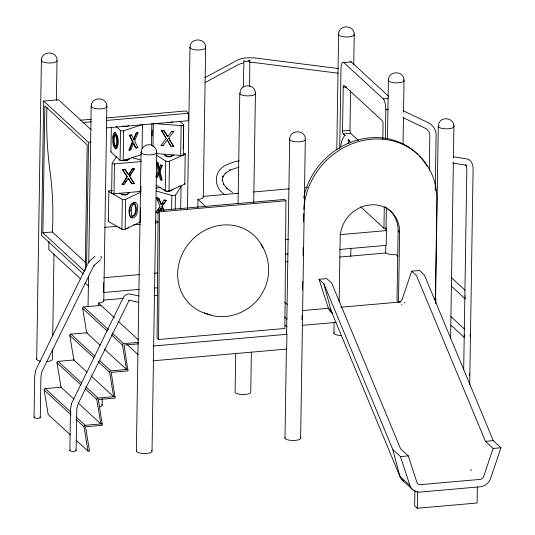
<?xml version="1.0" encoding="UTF-8"?>
<svg xmlns="http://www.w3.org/2000/svg" width="535" height="535" viewBox="0 0 535 535"><rect width="100%" height="100%" fill="white"/><g stroke="black" fill="none" stroke-linecap="round" stroke-linejoin="round"><path stroke-width="0.8" d="M158.139 210.516L157.056 338.234L158.547 339.511L284.861 328.443L285.951 200.725L284.453 199.441L158.139 210.516L159.637 211.793L285.951 200.725M158.547 339.511L159.637 211.793M34.033 417.427L34.701 375.737L35.952 369.698L87.299 264.792M36.701 359.273L41.389 60.662C40.948 50.491 57.399 50.417 57.031 60.595L56.402 100.633M91.084 129.737L58.542 99.751L43.683 101.048L41.576 235.427L83.32 273.907M84.59 271.292L42.874 232.839L44.873 105.93L87.198 144.945L85.232 270.188M40.285 417.387L40.928 376.473L41.763 371.945L93.043 267.266L94.441 265.059L100.513 259.789M48.899 241.345L48.772 249.557L80.698 278.982M52.504 349.194L52.343 359.206A7.838 2.381 0.9 0 1 47.013 361.533M52.711 335.846L53.995 254.105M69.871 450.45L70.513 409.482L71.336 404.159M76.13 450.437L76.793 408.974L77.802 404.473M86.55 266.718L88.502 142.363L43.683 101.048M88.048 306.749L88.516 276.722M88.736 262.545L91.191 106.565C90.749 96.394 107.194 96.32 106.833 106.492L103.777 300.844M98.413 305.532L98.447 303.071A7.838 2.381 0.9 0 0 103.389 300.122L123.324 298.376M103.522 291.689L103.663 282.654M102.138 405.102L102.245 398.428M138.425 343.851L124.026 345.115L127.992 370.862L111.193 372.333L115.159 398.073L98.36 399.551L102.325 425.292L85.526 426.769L89.519 451.018L88.007 451.152L76.365 440.419M140.451 221.831A1.832 0.555 0.9 0 1 140.217 222.012L125.163 229.274A1.899 0.575 0.9 0 1 121.88 229.201L108.391 221.463L108.859 191.604A2.167 0.662 0.9 0 1 110.819 190.654L112.49 190.687M141.193 154.675L123.197 160.607A1.832 0.555 0.9 0 1 120.087 160.373L110.926 151.927L111.32 127.042M112.082 164.071L111.628 193.102A1.832 0.555 0.9 0 0 114.002 193.777L140.892 191.416L140.972 186.441M114.002 193.777L114.477 163.911A1.832 0.555 0.9 0 1 112.096 163.242L116.603 156.548M120.087 160.373L120.556 130.513L115.961 126.28M121.88 229.201L122.348 199.341L108.859 191.604M123.197 160.607L123.665 130.747L142.45 124.555A2.167 0.662 0.9 0 0 142.838 124.367M125.163 229.274L125.631 199.415L140.685 192.152L140.658 193.81M136.385 451.152L141.073 152.542C140.919 147.285 146.744 143.199 151.592 145.186M140.217 222.012L140.438 207.908M142.069 148.61L142.45 124.555M151.512 145.293L151.853 123.725M152.114 135.816L152.207 130.012M152.97 146.704L153.331 123.478A1.832 0.555 0.9 0 1 152.482 123.338M152.027 451.085L156.715 152.475C156.668 149.726 155.13 147.045 152.709 145.714M184.869 183.565A1.899 0.575 0.9 0 1 184.742 184.134L169 191.042A2.167 0.662 0.9 0 1 165.248 190.915L165.716 161.055L156.701 155.331M169 191.042L169.468 161.182L185.21 154.274L184.742 184.134M171.628 209.533L171.849 195.435L156.113 190.975M175.192 209.218L175.413 195.121L181.031 186.782A1.899 0.575 0.9 0 0 178.897 186.066M156.133 153.585L180.656 155.451L181.124 125.591A2.167 0.662 0.9 0 0 183.612 124.769L183.237 148.824M180.683 209.178L181.031 186.782M183.258 154.856L183.726 124.996M106.271 117.954L186.12 110.959L188.608 113.253L188.494 120.716L106.144 127.939M187.464 208.623L189.999 47.635C189.55 37.463 206.002 37.39 205.641 47.568L203.293 196.873M197.83 207.567L197.957 199.354A7.838 2.381 0.9 0 0 202.899 196.405L238.617 193.275M235.708 353.782L235.106 392.148A7.838 2.381 0.9 0 0 243.405 394.502A7.838 2.381 0.9 0 0 250.748 392.081L251.376 352.043M238.062 203.641L239.794 93.538M243.311 87.111L243.94 60.943M249.584 86.396L249.832 60.274M253.717 202.738L255.436 93.471C255.87 84.55 241.713 82.778 240.088 91.605M284.988 438.125L286.385 348.88M286.626 333.867L289.676 139.515C289.234 129.343 305.686 129.269 305.318 139.448L300.63 438.058M286.68 333.064A7.838 2.381 0.9 0 0 286.934 334.301L286.7 349.081L152.956 360.804M302.001 319.636L302.068 315.53M302.542 289.87L302.676 281.577M303.077 255.877L303.205 247.591M303.612 221.885L303.74 213.599M333.907 333.225L334.081 322.378M336.789 149.72L338.601 34.614C338.16 24.443 354.605 24.369 354.244 34.541L353.769 64.568M339.738 148.563L340.996 68.4A8.747 2.682 85 0 1 343.905 62.628L351.334 61.98L388.871 96.574M339.15 302.369L340.173 237.373A31.351 28.268 -47.3 0 1 370.36 204.905A31.351 28.268 -47.3 0 1 399.612 232.163L398.515 302.155A4.099 3.698 -47.3 0 0 402.24 299.165L411.689 271.185L419.52 270.496L424.389 274.983L493.263 440.653L500.967 447.762L490.261 479.313A11.944 10.774 -47.3 0 1 481.018 486.73L419.226 492.146A11.944 10.774 -47.3 0 1 410.191 486.328L400.447 456.569L392.743 449.467L323.869 283.791L319 279.303L326.832 278.621L331.7 283.109L400.575 448.778L408.279 455.88L416.872 482.282A4.099 3.698 -47.3 0 0 420.517 484.63L479.962 479.42A4.099 3.698 -47.3 0 0 483.687 476.424L493.136 448.444L485.432 441.342L416.558 275.665L411.689 271.185M345.088 135.669L343.276 133.997A2.428 0.742 85 0 1 342.54 130.975L343.223 87.238A2.601 0.796 85 0 1 344.092 85.52L382.278 120.716A2.601 0.796 85 0 1 383.067 123.96L382.826 138.946M358.577 140.598L350.706 133.342A2.428 0.742 85 0 1 349.97 130.319L350.592 90.716M350.759 256.412L350.886 248.073M386.43 228.071L383.949 228.291L384.29 206.684M385.361 138.532L385.815 109.441A8.46 2.601 85 0 0 383.254 98.901L343.905 62.628M385.688 253.175L385.802 245.665M386.049 229.816L386.39 208.135M387.48 138.899L388.397 80.511C387.955 70.339 404.406 70.266 404.039 80.444L403.544 112.143M386.19 229.348A7.838 2.381 0.9 0 0 386.444 230.585L386.21 245.364L339.692 249.444M387.868 208.844A31.351 28.268 -47.3 0 1 398.12 230.786L397.017 300.777L398.515 302.155M403.042 143.835L403.464 117.145M414.899 490.488L414.658 505.822L417.287 508.25L477.113 503.007L477.367 486.863M417.287 508.25L417.554 491.304M429.304 170.23L429.852 135.161L429.07 131.784L426.248 128.748L403.303 117.733M435.236 190.968L436.112 134.987C436.165 129.885 432.976 124.989 428.401 122.789L403.049 110.665M435.37 298.925L436.914 200.271A70.219 63.331 -47.3 0 0 372.574 139.12A70.219 63.331 -47.3 0 0 303.847 209.566M435.57 299.152L438.279 126.494M435.811 303.806L435.885 298.878A7.838 2.381 0.9 0 1 435.497 298.262M450.597 338.287L453.359 162.292M453.426 158.119L453.921 126.42C454.362 117.506 440.198 115.734 438.58 124.561M463.691 369.658L464.821 297.834M464.841 296.163L466.841 169.227L466.339 165.756L466.533 166.258L465.938 165.128M469.71 384.652L473.101 169.107C473.268 164.994 471.516 159.624 466.868 158.922L453.152 156.762M222.339 180.549L223.075 175.935L222.961 176.61M340.755 146.236C341.437 142.337 342.086 138.017 345.095 135.154M71.509 403.597L123.177 297.768C124.428 295.113 127.557 293.387 130.46 294.11L138.511 295.895M71.289 404.326L71.556 403.443M348.118 143.534L349.268 140.498L348.907 141.173M156.407 162.867L158.26 170.792L155.879 176.764L157.497 177.252L159.116 173.213M161.463 180.308L159.35 171.26L161.644 165.516L162.346 165.422L160.052 171.167L162.172 180.215L160.319 179.586L158.681 172.631L159.383 172.537M156.795 177.346L158.681 172.631M162.346 165.422L160.727 164.934L158.915 169.408L157.364 162.8L156.22 162.078L158.066 162.707L159.624 169.314M133.957 139.662L131.577 134.907L129.269 135.308L132.392 141.594L128.875 150.121L130.841 149.833L133.63 143.092L136.144 148.088L137.863 147.52L134.619 140.999L138.01 132.787L136.05 133.075L133.369 139.495L133.957 139.662L136.639 133.242L138.01 132.787M129.463 150.288L132.981 141.755L129.858 135.475L129.269 135.308M78.264 403.443L129.229 300.209L128.808 300.148L138.518 302.288M87.713 263.996L89.98 260.652L94.936 256.345M158.099 212.836L156.019 212.569L159.985 206.249L156.441 197.863L158.902 198.244L161.61 204.597L162.901 202.564M157.858 210.288L159.624 207.48M161.844 206.55L166.184 200.304L161.844 206.55L163.376 210.181M157.578 213.01L161.242 207.847L159.671 210.342M131.891 183.813L128.246 178.282L124.294 184.475L122.074 184.421L127.062 176.583L122.542 169.642L125.003 169.428L128.701 174.912L132.499 169.02L134.459 168.846L129.657 176.389L134.352 183.592L131.891 183.813L128.453 178.743M122.321 184.649L127.31 176.811L122.542 169.642M134.352 183.592L129.41 176.162L131.59 172.731M132.466 171.361L133.777 169.301M166.184 200.304L164.111 200.03L161.088 204.765L158.387 198.411L156.441 197.863M124.922 182.87L126.24 180.81M128.701 174.912L132.245 168.792L134.459 168.846M161.523 130.794L164.218 130.754L167.783 136.599L164.064 130.988L161.523 130.794L166.198 138.505M161.042 145.533L163.081 145.687L161.042 145.533L166.352 138.277M171.708 131.322L173.741 131.476L171.708 131.322L167.629 136.826M170.932 146.282L167.321 139.909L170.932 146.282L173.628 146.249L168.772 138.237L173.474 146.476M222.64 177.219L225.616 173.019L225.161 173.46L230.231 169.949L229.729 170.163L238.924 167.214M163.081 145.687L167.321 139.909M168.619 138.471L173.741 131.476M404.654 302.476L404.119 303.124M115.232 134.318C113.694 138.07 113.46 143.761 116.048 147.098L116.356 147.071M114.564 132.901L115.413 132.62C118.89 136.692 119.084 144.223 116.623 148.783L115.674 148.442M204.925 77.675L238.349 59.666C243.94 57.352 250.253 57.599 256.178 58.101L338.481 68.567M204.979 82.617L239.132 64.22L243.224 62.99M471.215 469.957L471.603 469.79M129.858 135.475L131.577 134.907M136.131 147.727L137.863 147.52M158.387 198.411L158.902 198.244M156.019 212.569L156.541 212.395M401.531 304.509L401.939 304.415M470.405 470.185L470.813 470.091M348.171 140.645L348.987 140.458M239.205 160.854L235.199 161.537L227.576 164.365C213.779 169.635 212.435 187.029 224.934 194.666M157.364 162.8L158.066 162.707M158.26 170.792L158.962 170.698M159.35 171.26L160.052 171.167M160.319 179.586L161.028 179.486M343.223 87.238L346.526 86.951M80.484 120.214L91.298 119.272M82.972 122.515L91.291 121.786M106.264 120.469L188.608 113.253M383.254 98.901L388.209 98.467M385.815 109.441L388.296 109.227M88.502 142.363L90.977 142.143M342.54 130.975L349.97 130.319M343.276 133.997L350.706 133.342M114.477 163.911L141.36 161.557M122.789 169.869L125.25 169.655M122.074 184.421L123.391 184.308M131.637 183.579L134.098 183.365M156.073 188.059L160.908 187.631M253.57 191.965L289.295 188.835M304.248 187.524L307.565 187.23M42.874 232.839L52.443 232.003L85.567 262.538M104.619 227.388L117.078 226.292M133.69 224.84L140.337 224.252M155.29 222.941L157.785 222.727M285.095 239.466L288.418 239.178M339.919 234.664L386.444 230.585M285.697 254.178L288.184 253.958M103.743 277.725L139.461 274.595M154.414 273.285L157.738 272.997M285.576 261.789L288.064 261.575M339.571 257.061L386.089 252.981A7.838 2.381 0.9 0 0 396.007 254.627L397.853 256.318M103.509 292.511L139.227 289.382M154.18 288.071L157.504 287.776M154.06 295.681L157.384 295.394M100.152 345.209L86.663 332.777L82.651 308.387A1.21 1.09 -47.3 0 1 83.801 306.936L101.008 305.431M302.141 310.601L328.724 308.274M340.721 307.224L400.996 301.941M434.226 299.025L435.885 298.878M86.703 371.858L73.837 359.995L69.817 335.605A1.21 1.09 -47.3 0 1 70.968 334.154L87.359 332.716M301.914 325.387L335.973 322.398M104.439 349.161L126.507 369.498L122.488 345.108A1.21 1.09 -47.3 0 1 123.638 343.657L138.391 342.367M153.191 346.025L286.934 334.301M73.87 399.077L61.003 387.213L56.991 362.824A1.21 1.09 -47.3 0 1 58.134 361.372L74.525 359.935M90.997 375.811L113.674 396.716L109.662 372.327A1.21 1.09 -47.3 0 1 110.812 370.875L128.012 369.364M70.232 434.768L48.17 414.431L44.158 390.042A1.21 1.09 -47.3 0 1 45.308 388.591L61.692 387.153M78.163 403.029L100.841 423.934L96.828 399.545A1.21 1.09 -47.3 0 1 97.979 398.093L115.179 396.582M88.007 451.152L83.995 426.763A1.21 1.09 -47.3 0 1 85.145 425.312L102.352 423.8M485.432 441.342L493.263 440.653M400.447 456.569L408.279 455.88M493.136 448.444L500.967 447.762M247.979 60.368L249.47 60.341M249.457 62.441L255.837 62.749L338.12 73.215M132.065 218.126C126.655 215.826 128.728 201.548 135.301 202.491M153.331 123.478L181.124 125.591M133.67 203.755L134.171 203.822C136.612 207.045 136.418 215.257 131.837 216.407L131.409 216.1M452.543 162.994L466.219 165.248L465.624 164.9M136.05 133.075L136.639 133.242M132.392 141.594L132.981 141.755M136.144 148.088L135.556 147.921L133.041 142.925M130.252 149.666L130.841 149.833M131.643 157.484L140.611 160.025M164.111 200.03L165.663 200.471M155.645 220.841L158.006 221.51M204.377 312.788C225.496 322.933 252.46 312.166 262.999 291.816C271.252 276.936 270.295 258.385 261.047 244.194M348.847 140.257L348.051 139.983L349.676 140.959L348.532 139.882L350.224 142.263M160.727 164.934L161.644 165.516M156.233 185.19L165.248 190.915M243.886 60.796L244.248 61.023A3.136 0.956 0.9 0 0 247.859 61.451A3.136 0.956 0.9 0 0 249.985 60.522M232.645 192.52L226.853 188.327L227.255 188.701L223.496 184.073L223.784 184.642L222.246 179.867M451.553 277.785L465.076 290.244M398.12 230.786L399.612 232.163M450.972 285.77L465.109 298.804M360.623 206.784L383.949 228.291M450.945 316.6L464.467 329.065M450.978 325.16L464.5 337.625M179.727 121.191L183.612 124.769M319 279.303L328.403 308.18L331.025 310.594L400.173 477.093A11.977 9.737 -31.7 0 0 403.45 480.985M197.957 199.354L205.942 206.711M284.854 302.168L287.315 304.435M284.627 316.947L287.081 319.214M285.122 325.133L286.961 326.832M409.85 485.439L399.899 476.27L392.743 449.467M401.838 479.674L412.906 489.879M84.991 282.941L88.676 286.339M98.447 303.071L114.41 317.783M118.095 321.181L138.398 339.892M127.076 344.446L138.124 354.631M83.801 306.936L108.317 329.533M111.996 332.924L123.638 343.657M82.651 308.387L107.167 330.984M111.461 334.943L122.488 345.108M70.968 334.154L94.876 356.19M99.162 360.142L110.812 370.875M69.817 335.605L93.725 357.641M98.012 361.593L109.662 372.327M58.134 361.372L81.427 382.839M85.72 386.792L97.979 398.093M56.991 362.824L80.892 384.859M85.179 388.811L96.828 399.545M45.308 388.591L71.048 412.318M75.95 416.832L85.145 425.312M44.158 390.042L71.122 414.899M76.023 419.42L83.995 426.763M125.003 169.428L128.447 174.677M161.677 130.56L165.502 136.873M160.721 208.021L161.677 210.248M162.359 206.383L164.205 210.73M156.962 197.689L158.246 200.739M328.403 308.18L328.744 309.07A11.944 10.774 -47.3 0 0 332.369 313.276M331.299 311.423L323.869 283.791M470.131 334.87A3.136 2.829 -47.3 0 1 470.104 336.415M464.647 337.612A3.136 2.829 -47.3 0 1 464.694 334.622M469.523 373.691A3.136 2.829 -47.3 0 1 469.496 375.236M465.263 298.791A3.136 2.829 -47.3 0 1 465.31 295.808M332.309 313.209A11.977 9.737 -31.7 0 1 331.325 311.41M303.679 197.783A70.219 63.331 -47.3 0 1 351.181 142.163A70.219 63.331 -47.3 0 1 417.855 154.441M419.58 156.227A70.219 63.331 -47.3 0 1 420.697 157.457M421.781 158.728A70.219 63.331 -47.3 0 1 427.03 166.231M385.113 207.012A31.351 28.268 -47.3 0 1 386.517 207.881M210.342 314.667A47.02 42.706 -49.4 0 1 188.434 244.027A47.02 42.706 -49.4 0 1 262.926 247.765M39.764 416.912A3.136 0.956 0.9 0 1 37.37 418.357A3.136 0.956 0.9 0 1 34.347 416.946M100.814 256.191A3.136 2.829 49.1 0 1 101.215 258.485M75.622 449.955A3.136 0.956 0.9 0 1 73.175 451.4A3.136 0.956 0.9 0 1 70.205 449.975M106.438 105.876A7.838 2.381 0.9 0 1 99.49 108.913A7.838 2.381 0.9 0 1 91.331 105.943M101.75 404.487A7.838 2.381 0.9 0 1 100.192 406.801M403.651 79.829A7.838 2.381 0.9 0 1 396.702 82.865A7.838 2.381 0.9 0 1 388.537 79.896M151.632 450.463A7.838 2.381 0.9 0 1 144.684 453.506A7.838 2.381 0.9 0 1 136.525 450.537M156.327 151.86A7.838 2.381 0.9 0 1 149.379 154.896A7.838 2.381 0.9 0 1 141.213 151.927M349.93 61.813A8.747 2.682 85 0 1 351.334 61.98M123.665 130.747A1.832 0.555 0.9 0 1 120.556 130.513M110.926 151.927A1.899 0.575 0.9 0 1 110.959 151.532M128.748 125.411A3.136 0.956 0.9 0 1 126.614 126.347A3.136 0.956 0.9 0 1 123.003 125.919M175.413 195.121A2.167 0.662 0.9 0 1 171.849 195.435M171.32 190.246A3.136 0.956 0.9 0 1 167.569 191.189M166.793 191.095A3.136 0.956 0.9 0 1 165.582 190.754M128.086 159.711A3.136 0.956 0.9 0 1 125.952 160.647A3.136 0.956 0.9 0 1 122.341 160.219M183.231 154.742A2.167 0.662 0.9 0 1 180.656 155.451M172.611 121.779A3.136 0.956 0.9 0 1 167.468 122.234M169.468 161.182A2.167 0.662 0.9 0 1 165.716 161.055M183.766 153.358A1.899 0.575 0.9 0 1 185.21 154.274M171.568 155.558A3.136 0.956 0.9 0 1 168.538 156.889A3.136 0.956 0.9 0 1 166.151 155.371M172.979 189.156A4.701 1.431 0.9 0 1 169.776 190.554M164.365 189.912A4.701 1.431 0.9 0 1 163.824 189.564M173.514 154.816A4.701 1.431 0.9 0 1 167.89 156.22A4.701 1.431 0.9 0 1 164.613 154.14M128.902 192.627A4.701 1.431 0.9 0 1 125.344 194.432A4.701 1.431 0.9 0 1 119.753 193.041M129.443 158.286A4.701 1.431 0.9 0 1 124.053 160.065M128.367 226.967A4.701 1.431 0.9 0 1 126.501 228.585M119.987 228.091A4.701 1.431 0.9 0 1 119.298 227.007M139.167 191.283A1.832 0.555 0.9 0 1 140.685 192.152M108.391 221.463A2.167 0.662 0.9 0 1 108.277 220.901M125.631 199.415A1.899 0.575 0.9 0 1 122.348 199.341M127.49 193.871A3.136 0.956 0.9 0 1 124.769 195.007A3.136 0.956 0.9 0 1 121.311 193.984M52.443 232.003A355.909 320.967 -47.3 0 0 49.722 168.873A395.285 356.484 -47.3 0 1 46.946 107.261M255.048 92.856A7.838 2.381 0.9 0 1 247.07 95.872A7.838 2.381 0.9 0 1 240.603 92.341M300.235 437.443A7.838 2.381 0.9 0 1 293.287 440.479A7.838 2.381 0.9 0 1 285.128 437.51M305.318 139.448A7.838 2.381 0.9 0 1 296.952 141.855A7.838 2.381 0.9 0 1 289.816 138.899M453.533 125.805A7.838 2.381 0.9 0 1 445.561 128.828A7.838 2.381 0.9 0 1 439.088 125.297M40.433 361.212A7.838 2.381 0.9 0 1 36.841 358.657M57.031 60.595A7.838 2.381 0.9 0 1 48.672 62.996A7.838 2.381 0.9 0 1 41.536 60.047M205.246 46.953A7.838 2.381 0.9 0 1 198.298 49.989A7.838 2.381 0.9 0 1 190.139 47.02M341.531 335.565A7.838 2.381 0.9 0 1 334.047 332.603M353.849 33.926A7.838 2.381 0.9 0 1 346.901 36.962A7.838 2.381 0.9 0 1 338.742 33.993M113.54 137.956C113.661 140.952 112.938 144.885 115.299 147.158L115.613 147.138C117.145 143.38 117.386 137.696 114.798 134.359L113.975 135.148L113.54 137.956M112.811 137C112.878 140.899 112.263 145.975 115.426 148.837L115.881 148.85C118.342 144.289 118.148 136.759 114.671 132.687L113.467 133.576L112.811 137M131.175 210.074L131.429 214.943L132.506 216.541C137.087 215.391 137.274 207.179 134.84 203.955C131.931 203.922 131.423 207.847 131.175 210.074M129.978 210.362C127.738 221.269 137.676 219.27 137.361 210.128C139.602 199.227 129.671 201.227 129.978 210.362M94.187 265.333L93.919 265.714L94.193 265.34M129.069 300.229L129.069 300.229"/></g></svg>
